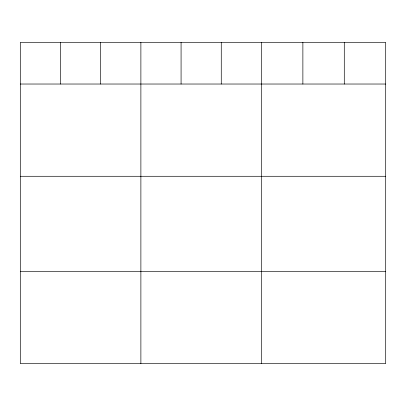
<?xml version="1.0" encoding="UTF-8"?>
<svg xmlns="http://www.w3.org/2000/svg" width="406" height="406" viewBox="0 0 406 406"><rect width="100%" height="100%" fill="white"/><g stroke="black" fill="none" stroke-linecap="round" stroke-linejoin="round"><path stroke-width="0.61" d="M385.7 84.027L385.7 363.603L20.3 363.603L20.3 42.397L385.7 42.397L385.7 84.027L20.3 84.027M20.3 176.285L385.7 176.285M20.3 271.34L385.7 271.34M344.288 42.397L344.288 84.027M302.876 42.397L302.876 84.027M261.464 42.397L261.464 363.603M221.27 42.397L221.27 84.027M181.076 42.397L181.076 84.027M140.882 42.397L140.882 363.603M100.688 42.397L100.688 84.027M60.494 42.397L60.494 84.027"/></g></svg>
